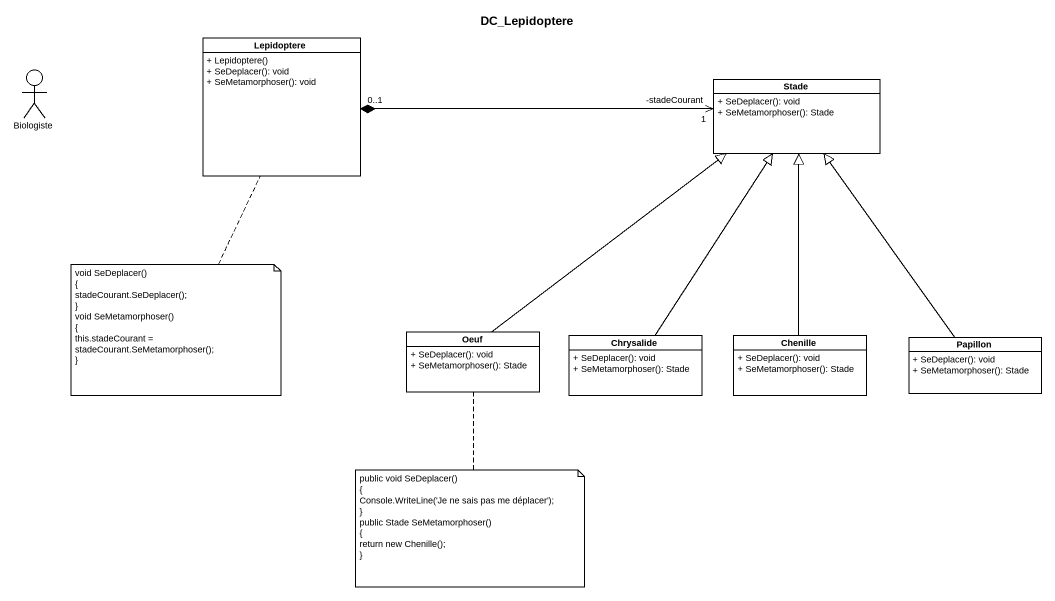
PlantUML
@startuml
title DC_Lepidoptere
allowmixing
hide circle
hide empty members
skinparam classAttributeIconSize 0
class Lepidoptere {
  + Lepidoptere()
  + SeDeplacer(): void
  + SeMetamorphoser(): void
}
actor Biologiste
class Stade {
  + SeDeplacer(): void
  + SeMetamorphoser(): Stade
}
class Oeuf {
  + SeDeplacer(): void
  + SeMetamorphoser(): Stade
}
class Chrysalide {
  + SeDeplacer(): void
  + SeMetamorphoser(): Stade
}
class Chenille {
  + SeDeplacer(): void
  + SeMetamorphoser(): Stade
}
class Papillon {
  + SeDeplacer(): void
  + SeMetamorphoser(): Stade
}
Stade "-stadeCourant\n1" <-left-* "0..1" Lepidoptere
Oeuf -up-|> Stade
Chrysalide -up-|> Stade
Chenille -up-|> Stade
Papillon -up-|> Stade
note bottom of Lepidoptere
  void SeDeplacer()
  {
  stadeCourant.SeDeplacer();
  ~}
  void SeMetamorphoser()
  {
  this.stadeCourant = stadeCourant.SeMetamorphoser();
  ~}
end note
note bottom of Oeuf
  public void SeDeplacer()
  {
  Console.WriteLine('Je ne sais pas me déplacer');
  ~}
  public Stade SeMetamorphoser()
  {
  return new Chenille();
  ~}
end note
@enduml
